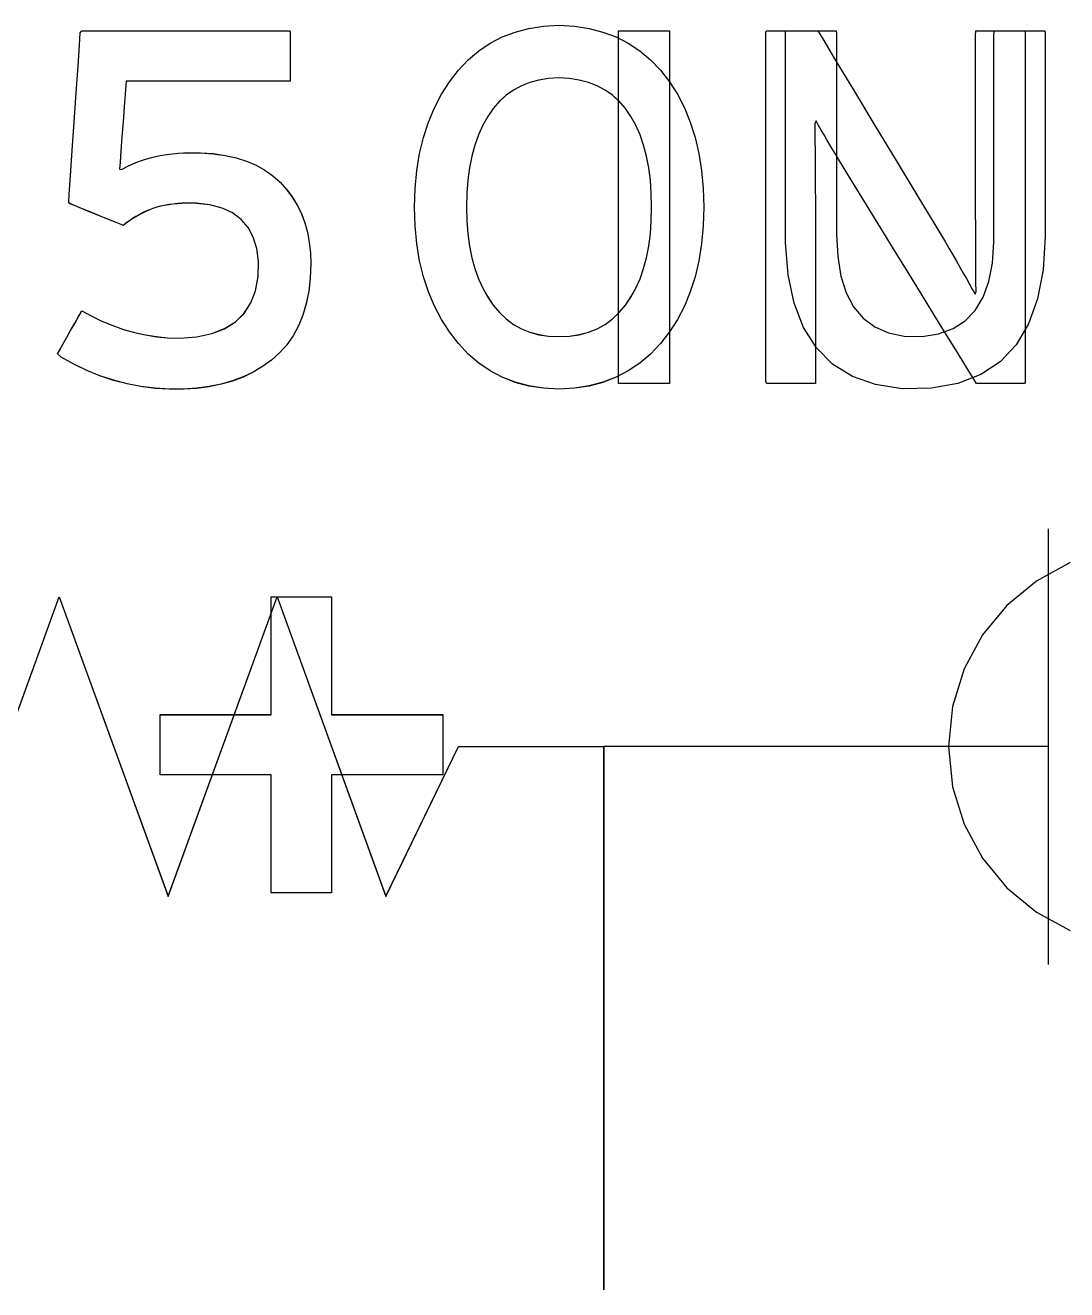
# Model space of a CAD drawing. Extents: x 1 to 47.7, y 0.2 to 35.
# Drawn here: x 32.8156 to 33.1026, y 10.189 to 10.5374 of the extents above; entities that cross this region are included whole.
import ezdxf

# ---------------------------------------------------------------- set-up
doc = ezdxf.new("R2010")
doc.units = 0
doc.header["$MEASUREMENT"] = 0
for name, color, linetype in [('7_2___8__INDEPENDENT_INPUT', 7, 'CONTINUOUS'), ('7_3___8__OPTOISO_INDEPENDE', 7, 'CONTINUOUS'), ('7_4___24__OPTOISO_INDEPEND', 7, 'CONTINUOUS'), ('7_5___8__INDEPENDENT_INPUT', 7, 'CONTINUOUS'), ('7_6____8__INDEPENDENT_INPU', 7, 'CONTINUOUS'), ('7_7____8__OPTOISO_INDEPEND', 7, 'CONTINUOUS'), ('7_8____8__OPTOISO_INDEPEND', 7, 'CONTINUOUS')]:
    doc.layers.add(name, color=color, linetype=linetype)

msp = doc.modelspace()

# ---------------------------------------------------------------- linework, layer by layer
at = {"layer": '7_2___8__INDEPENDENT_INPUT'}
for points in [[(33.00258, 10.48728), (33.0024, 10.48211), (33.00194, 10.47718), (33.00119, 10.47251), (33.00016, 10.46809), (32.99883, 10.46391), (32.99722, 10.45999), (32.99533, 10.45631), (32.99314, 10.45289), (32.99065, 10.44969), (32.98791, 10.4468), (32.98496, 10.4443), (32.98178, 10.44216), (32.97839, 10.4404), (32.97478, 10.43901), (32.97095, 10.438), (32.96691, 10.43736), (32.96265, 10.43709), (32.95841, 10.43736), (32.9544, 10.438), (32.95061, 10.43901), (32.94704, 10.4404), (32.9437, 10.44216), (32.94058, 10.4443), (32.93768, 10.4468), (32.935, 10.44969), (32.93251, 10.45289), (32.93027, 10.45631), (32.92832, 10.45999), (32.92667, 10.46391), (32.92531, 10.46809), (32.92425, 10.47251), (32.92349, 10.47718), (32.92301, 10.48211), (32.92284, 10.48728), (32.92301, 10.49245), (32.92349, 10.49738), (32.92425, 10.50207), (32.92531, 10.50651), (32.92667, 10.51071), (32.92832, 10.51467), (32.93027, 10.51838), (32.93251, 10.52185), (32.935, 10.52505), (32.93768, 10.52789), (32.94058, 10.53035), (32.9437, 10.53245), (32.94704, 10.53418), (32.95061, 10.53554), (32.9544, 10.53653), (32.95841, 10.53714), (32.96265, 10.53739), (32.96691, 10.53714), (32.97095, 10.53653), (32.97478, 10.53554), (32.97839, 10.53418), (32.98178, 10.53245), (32.98496, 10.53035), (32.98791, 10.52789), (32.99065, 10.52505), (32.99314, 10.52185), (32.99533, 10.51838), (32.99722, 10.51467), (32.99883, 10.51071), (33.00016, 10.50651), (33.00119, 10.50207), (33.00194, 10.49738), (33.0024, 10.49245)], [(33.09664, 10.47916), (33.09608, 10.47004), (33.09457, 10.46204), (33.09209, 10.45515), (33.08865, 10.44936), (33.08426, 10.4447), (33.0789, 10.44114), (33.07258, 10.43869), (33.06531, 10.43736), (33.05728, 10.43724), (33.04994, 10.43838), (33.04354, 10.44064), (33.0381, 10.44401), (33.03361, 10.44849), (33.03006, 10.45409), (33.02747, 10.4608), (33.02582, 10.46862), (33.02513, 10.47756), (33.02511, 10.48085), (33.02511, 10.48585), (33.02511, 10.49351), (33.02511, 10.50276), (33.02511, 10.51255), (33.02511, 10.5218), (33.02511, 10.52946), (33.02511, 10.53446), (33.02513, 10.53583), (33.02585, 10.53583), (33.0274, 10.53583), (33.02951, 10.53583), (33.03191, 10.53583), (33.03433, 10.53583), (33.03652, 10.53583), (33.0382, 10.53583), (33.03911, 10.53583), (33.0392, 10.53505), (33.0392, 10.53074), (33.0392, 10.52357), (33.0392, 10.51461), (33.0392, 10.50491), (33.0392, 10.49553), (33.0392, 10.48751), (33.0392, 10.48193), (33.0392, 10.47984), (33.03949, 10.47369), (33.04036, 10.4683), (33.04182, 10.46367), (33.04386, 10.45978), (33.04648, 10.45665), (33.04968, 10.45427), (33.05347, 10.45264), (33.05784, 10.45176), (33.06273, 10.45168), (33.0673, 10.45238), (33.07127, 10.45381), (33.07464, 10.45596), (33.07742, 10.45884), (33.07959, 10.46245), (33.08117, 10.46679), (33.08216, 10.47185), (33.08254, 10.47764), (33.08255, 10.48028), (33.08255, 10.48533), (33.08255, 10.49307), (33.08255, 10.50242), (33.08255, 10.51231), (33.08255, 10.52166), (33.08255, 10.52939), (33.08255, 10.53445), (33.08257, 10.53583), (33.08329, 10.53583), (33.08484, 10.53583), (33.08695, 10.53583), (33.08935, 10.53583), (33.09177, 10.53583), (33.09396, 10.53583), (33.09564, 10.53583), (33.09655, 10.53583), (33.09664, 10.53505), (33.09664, 10.53068), (33.09664, 10.52343), (33.09664, 10.51436), (33.09664, 10.50454), (33.09664, 10.49504), (33.09664, 10.48693), (33.09664, 10.48128)], [(32.98821, 10.48728), (32.98812, 10.4911), (32.98786, 10.49472), (32.98741, 10.49814), (32.98679, 10.50137), (32.98599, 10.5044), (32.98501, 10.50723), (32.98385, 10.50986), (32.98251, 10.5123), (32.98098, 10.5145), (32.97928, 10.51644), (32.97741, 10.51812), (32.97537, 10.51955), (32.97317, 10.52073), (32.97079, 10.52165), (32.96824, 10.52232), (32.96553, 10.52273), (32.96265, 10.52289), (32.95982, 10.52273), (32.95715, 10.52232), (32.95465, 10.52165), (32.95231, 10.52073), (32.95013, 10.51955), (32.94811, 10.51812), (32.94626, 10.51644), (32.94457, 10.5145), (32.94303, 10.5123), (32.94166, 10.50986), (32.94048, 10.50723), (32.93948, 10.5044), (32.93866, 10.50137), (32.93802, 10.49814), (32.93757, 10.49472), (32.93729, 10.4911), (32.9372, 10.48728), (32.93729, 10.4835), (32.93757, 10.47993), (32.93802, 10.47654), (32.93866, 10.47335), (32.93948, 10.47035), (32.94048, 10.46755), (32.94166, 10.46494), (32.94303, 10.46252), (32.94457, 10.46027), (32.94626, 10.45824), (32.94811, 10.45648), (32.95013, 10.45499), (32.95231, 10.45377), (32.95465, 10.45282), (32.95715, 10.45214), (32.95982, 10.45173), (32.96265, 10.4516), (32.96553, 10.45173), (32.96824, 10.45214), (32.97079, 10.45282), (32.97317, 10.45377), (32.97537, 10.45499), (32.97741, 10.45648), (32.97928, 10.45824), (32.98098, 10.46027), (32.98251, 10.46252), (32.98385, 10.46494), (32.98501, 10.46755), (32.98599, 10.47035), (32.98679, 10.47335), (32.98741, 10.47654), (32.98786, 10.47993), (32.98812, 10.4835)]]:
    msp.add_lwpolyline(points, close=True, dxfattribs=at)
for points in [[(33.09751, 10.39861), (33.09751, 10.27862)], [(33.09751, 10.33862), (32.97502, 10.33862), (32.97502, 10.18898)]]:
    msp.add_lwpolyline(points, dxfattribs=at)
at = {"layer": '7_3___8__OPTOISO_INDEPENDE'}
for points in [[(33.00258, 10.48728), (33.0024, 10.48211), (33.00194, 10.47718), (33.00119, 10.47251), (33.00016, 10.46809), (32.99883, 10.46391), (32.99722, 10.45999), (32.99533, 10.45631), (32.99314, 10.45289), (32.99065, 10.44969), (32.98791, 10.4468), (32.98496, 10.4443), (32.98178, 10.44216), (32.97839, 10.4404), (32.97478, 10.43901), (32.97095, 10.438), (32.96691, 10.43736), (32.96265, 10.43709), (32.95841, 10.43736), (32.9544, 10.438), (32.95061, 10.43901), (32.94704, 10.4404), (32.9437, 10.44216), (32.94058, 10.4443), (32.93768, 10.4468), (32.935, 10.44969), (32.93251, 10.45289), (32.93027, 10.45631), (32.92832, 10.45999), (32.92667, 10.46391), (32.92531, 10.46809), (32.92425, 10.47251), (32.92349, 10.47718), (32.92301, 10.48211), (32.92284, 10.48728), (32.92301, 10.49245), (32.92349, 10.49738), (32.92425, 10.50207), (32.92531, 10.50651), (32.92667, 10.51071), (32.92832, 10.51467), (32.93027, 10.51838), (32.93251, 10.52185), (32.935, 10.52505), (32.93768, 10.52789), (32.94058, 10.53035), (32.9437, 10.53245), (32.94704, 10.53418), (32.95061, 10.53554), (32.9544, 10.53653), (32.95841, 10.53714), (32.96265, 10.53739), (32.96691, 10.53714), (32.97095, 10.53653), (32.97478, 10.53554), (32.97839, 10.53418), (32.98178, 10.53245), (32.98496, 10.53035), (32.98791, 10.52789), (32.99065, 10.52505), (32.99314, 10.52185), (32.99533, 10.51838), (32.99722, 10.51467), (32.99883, 10.51071), (33.00016, 10.50651), (33.00119, 10.50207), (33.00194, 10.49738), (33.0024, 10.49245)], [(33.09664, 10.47916), (33.09608, 10.47004), (33.09457, 10.46204), (33.09209, 10.45515), (33.08865, 10.44936), (33.08426, 10.4447), (33.0789, 10.44114), (33.07258, 10.43869), (33.06531, 10.43736), (33.05728, 10.43724), (33.04994, 10.43838), (33.04354, 10.44064), (33.0381, 10.44401), (33.03361, 10.44849), (33.03006, 10.45409), (33.02747, 10.4608), (33.02582, 10.46862), (33.02513, 10.47756), (33.02511, 10.48085), (33.02511, 10.48585), (33.02511, 10.49351), (33.02511, 10.50276), (33.02511, 10.51255), (33.02511, 10.5218), (33.02511, 10.52946), (33.02511, 10.53446), (33.02513, 10.53583), (33.02585, 10.53583), (33.0274, 10.53583), (33.02951, 10.53583), (33.03191, 10.53583), (33.03433, 10.53583), (33.03652, 10.53583), (33.0382, 10.53583), (33.03911, 10.53583), (33.0392, 10.53505), (33.0392, 10.53074), (33.0392, 10.52357), (33.0392, 10.51461), (33.0392, 10.50491), (33.0392, 10.49553), (33.0392, 10.48751), (33.0392, 10.48193), (33.0392, 10.47984), (33.03949, 10.47369), (33.04036, 10.4683), (33.04182, 10.46367), (33.04386, 10.45978), (33.04648, 10.45665), (33.04968, 10.45427), (33.05347, 10.45264), (33.05784, 10.45176), (33.06273, 10.45168), (33.0673, 10.45238), (33.07127, 10.45381), (33.07464, 10.45596), (33.07742, 10.45884), (33.07959, 10.46245), (33.08117, 10.46679), (33.08216, 10.47185), (33.08254, 10.47764), (33.08255, 10.48028), (33.08255, 10.48533), (33.08255, 10.49307), (33.08255, 10.50242), (33.08255, 10.51231), (33.08255, 10.52166), (33.08255, 10.52939), (33.08255, 10.53445), (33.08257, 10.53583), (33.08329, 10.53583), (33.08484, 10.53583), (33.08695, 10.53583), (33.08935, 10.53583), (33.09177, 10.53583), (33.09396, 10.53583), (33.09564, 10.53583), (33.09655, 10.53583), (33.09664, 10.53505), (33.09664, 10.53068), (33.09664, 10.52343), (33.09664, 10.51436), (33.09664, 10.50454), (33.09664, 10.49504), (33.09664, 10.48693), (33.09664, 10.48128)], [(32.98821, 10.48728), (32.98812, 10.4911), (32.98786, 10.49472), (32.98741, 10.49814), (32.98679, 10.50137), (32.98599, 10.5044), (32.98501, 10.50723), (32.98385, 10.50986), (32.98251, 10.5123), (32.98098, 10.5145), (32.97928, 10.51644), (32.97741, 10.51812), (32.97537, 10.51955), (32.97317, 10.52073), (32.97079, 10.52165), (32.96824, 10.52232), (32.96553, 10.52273), (32.96265, 10.52289), (32.95982, 10.52273), (32.95715, 10.52232), (32.95465, 10.52165), (32.95231, 10.52073), (32.95013, 10.51955), (32.94811, 10.51812), (32.94626, 10.51644), (32.94457, 10.5145), (32.94303, 10.5123), (32.94166, 10.50986), (32.94048, 10.50723), (32.93948, 10.5044), (32.93866, 10.50137), (32.93802, 10.49814), (32.93757, 10.49472), (32.93729, 10.4911), (32.9372, 10.48728), (32.93729, 10.4835), (32.93757, 10.47993), (32.93802, 10.47654), (32.93866, 10.47335), (32.93948, 10.47035), (32.94048, 10.46755), (32.94166, 10.46494), (32.94303, 10.46252), (32.94457, 10.46027), (32.94626, 10.45824), (32.94811, 10.45648), (32.95013, 10.45499), (32.95231, 10.45377), (32.95465, 10.45282), (32.95715, 10.45214), (32.95982, 10.45173), (32.96265, 10.4516), (32.96553, 10.45173), (32.96824, 10.45214), (32.97079, 10.45282), (32.97317, 10.45377), (32.97537, 10.45499), (32.97741, 10.45648), (32.97928, 10.45824), (32.98098, 10.46027), (32.98251, 10.46252), (32.98385, 10.46494), (32.98501, 10.46755), (32.98599, 10.47035), (32.98679, 10.47335), (32.98741, 10.47654), (32.98786, 10.47993), (32.98812, 10.4835)]]:
    msp.add_lwpolyline(points, close=True, dxfattribs=at)
for points in [[(33.09752, 10.39861), (33.09752, 10.27862)], [(33.09752, 10.33862), (32.97504, 10.33862), (32.97504, 10.18898)]]:
    msp.add_lwpolyline(points, dxfattribs=at)
at = {"layer": '7_4___24__OPTOISO_INDEPEND'}
for points in [[(32.97904, 10.43865), (32.97904, 10.53583), (32.99314, 10.53583), (32.99314, 10.43865), (32.97904, 10.43865)], [(33.10359, 10.38932), (33.09425, 10.38425), (33.08611, 10.37753), (33.07939, 10.36939), (33.07432, 10.36005), (33.07112, 10.34972), (33.07, 10.33863), (33.07112, 10.32754), (33.07432, 10.31722), (33.07939, 10.30788), (33.08611, 10.29974), (33.09425, 10.29303), (33.10359, 10.28796)], [(33.07, 10.33863), (32.975, 10.33863), (32.975, 10.18898)]]:
    msp.add_lwpolyline(points, dxfattribs=at)
msp.add_lwpolyline([(33.07777, 10.43865), (33.0764, 10.44087), (33.07275, 10.4468), (33.06749, 10.45534), (33.06132, 10.46538), (33.05489, 10.47582), (33.04891, 10.48554), (33.04404, 10.49345), (33.04097, 10.49844), (33.03999, 10.50004), (33.03907, 10.50157), (33.03819, 10.50305), (33.03734, 10.50448), (33.03651, 10.50588), (33.03572, 10.50723), (33.03496, 10.50854), (33.03422, 10.5098), (33.03351, 10.51103), (33.03322, 10.51023), (33.03322, 10.5079), (33.03323, 10.50549), (33.03324, 10.503), (33.03325, 10.50044), (33.03327, 10.4978), (33.03329, 10.49509), (33.03332, 10.4923), (33.03335, 10.48944), (33.03335, 10.48766), (33.03335, 10.48314), (33.03335, 10.47633), (33.03335, 10.46815), (33.03335, 10.45952), (33.03335, 10.45134), (33.03335, 10.44454), (33.03335, 10.44001), (33.03334, 10.43865), (33.03271, 10.43865), (33.03128, 10.43865), (33.0293, 10.43865), (33.02701, 10.43865), (33.02468, 10.43865), (33.02254, 10.43865), (33.02084, 10.43865), (33.01984, 10.43865), (33.01967, 10.43933), (33.01967, 10.44562), (33.01967, 10.45708), (33.01967, 10.47194), (33.01967, 10.48843), (33.01967, 10.5048), (33.01967, 10.51928), (33.01967, 10.53011), (33.01967, 10.53552), (33.01994, 10.53583), (33.02112, 10.53583), (33.02298, 10.53583), (33.02528, 10.53583), (33.02774, 10.53583), (33.03011, 10.53583), (33.03212, 10.53583), (33.03352, 10.53583), (33.03404, 10.53583), (33.03535, 10.53366), (33.03883, 10.52789), (33.04385, 10.51958), (33.04975, 10.50981), (33.05587, 10.49965), (33.06158, 10.49019), (33.06623, 10.48249), (33.06916, 10.47764), (33.07015, 10.47598), (33.0712, 10.47418), (33.0722, 10.47243), (33.07317, 10.47076), (33.07409, 10.46914), (33.07496, 10.46759), (33.0758, 10.46609), (33.07659, 10.46467), (33.07734, 10.4633), (33.07763, 10.46408), (33.0776, 10.46649), (33.07758, 10.46897), (33.07756, 10.47151), (33.07754, 10.47412), (33.07753, 10.4768), (33.07752, 10.47955), (33.07752, 10.48237), (33.07751, 10.48525), (33.07751, 10.48703), (33.07751, 10.49153), (33.07751, 10.49831), (33.07751, 10.50645), (33.07751, 10.51505), (33.07751, 10.52319), (33.07751, 10.52996), (33.07751, 10.53447), (33.07753, 10.53583), (33.07816, 10.53583), (33.07959, 10.53583), (33.08157, 10.53583), (33.08385, 10.53583), (33.08619, 10.53583), (33.08833, 10.53583), (33.09003, 10.53583), (33.09103, 10.53583), (33.0912, 10.53515), (33.0912, 10.52885), (33.0912, 10.51739), (33.0912, 10.50253), (33.0912, 10.48604), (33.0912, 10.46968), (33.0912, 10.4552), (33.0912, 10.44437), (33.0912, 10.43895), (33.09094, 10.43865), (33.08985, 10.43865), (33.0881, 10.43865), (33.08596, 10.43865), (33.08366, 10.43865), (33.08145, 10.43865), (33.07957, 10.43865), (33.07826, 10.43865)], close=True, dxfattribs=at)
at = {"layer": '7_5___8__INDEPENDENT_INPUT'}
msp.add_lwpolyline([(32.89426, 10.47167), (32.8941, 10.46777), (32.89368, 10.46411), (32.893, 10.46069), (32.89205, 10.45751), (32.89085, 10.45456), (32.88938, 10.45185), (32.88765, 10.44938), (32.88567, 10.44715), (32.88342, 10.44515), (32.88099, 10.44338), (32.8784, 10.44183), (32.87563, 10.4405), (32.87269, 10.43939), (32.86957, 10.4385), (32.86629, 10.43782), (32.86284, 10.43737), (32.85921, 10.43714), (32.85533, 10.43713), (32.85136, 10.43737), (32.84745, 10.43785), (32.84361, 10.43859), (32.83985, 10.43957), (32.83615, 10.4408), (32.83252, 10.44228), (32.82896, 10.44401), (32.82547, 10.44599), (32.82444, 10.44691), (32.82497, 10.44785), (32.82584, 10.44937), (32.82691, 10.45126), (32.82807, 10.4533), (32.8292, 10.45528), (32.83017, 10.45699), (32.83086, 10.45822), (32.83116, 10.45874), (32.83377, 10.45732), (32.83671, 10.4559), (32.83968, 10.45466), (32.84266, 10.45361), (32.84567, 10.45275), (32.84869, 10.45208), (32.85173, 10.4516), (32.85479, 10.45131), (32.85809, 10.45122), (32.86281, 10.45158), (32.86695, 10.45245), (32.87051, 10.45382), (32.87351, 10.45568), (32.87593, 10.45804), (32.87777, 10.46091), (32.87905, 10.46427), (32.87975, 10.46813), (32.87984, 10.47228), (32.87936, 10.47587), (32.87839, 10.479), (32.87696, 10.48169), (32.87505, 10.48392), (32.87266, 10.4857), (32.8698, 10.48703), (32.86647, 10.48791), (32.86266, 10.48834), (32.86008, 10.48838), (32.85878, 10.48834), (32.85752, 10.48826), (32.85631, 10.48814), (32.85512, 10.48798), (32.85398, 10.48778), (32.85287, 10.48755), (32.8518, 10.48727), (32.85077, 10.48696), (32.84978, 10.48657), (32.84881, 10.48615), (32.84787, 10.48569), (32.84694, 10.4852), (32.84603, 10.48467), (32.84514, 10.48412), (32.84427, 10.48353), (32.84342, 10.48292), (32.84258, 10.48227), (32.84204, 10.48249), (32.8406, 10.48307), (32.83851, 10.48392), (32.83606, 10.48492), (32.8335, 10.48596), (32.83111, 10.48693), (32.82914, 10.48773), (32.82788, 10.48825), (32.82755, 10.48847), (32.82771, 10.49089), (32.82806, 10.49597), (32.82853, 10.50288), (32.82906, 10.51076), (32.82961, 10.51879), (32.83011, 10.52612), (32.8305, 10.5319), (32.83073, 10.5353), (32.8312, 10.53585), (32.83495, 10.53585), (32.84173, 10.53585), (32.8505, 10.53585), (32.86024, 10.53585), (32.86993, 10.53585), (32.87853, 10.53585), (32.88502, 10.53585), (32.88837, 10.53585), (32.88862, 10.53562), (32.88862, 10.53454), (32.88862, 10.53279), (32.88862, 10.53063), (32.88862, 10.52828), (32.88862, 10.526), (32.88862, 10.52403), (32.88862, 10.52263), (32.88862, 10.52203), (32.88732, 10.52202), (32.88323, 10.52202), (32.87714, 10.52202), (32.86984, 10.52202), (32.86214, 10.52202), (32.85485, 10.52202), (32.84875, 10.52202), (32.84467, 10.52202), (32.84337, 10.52201), (32.84329, 10.52093), (32.8431, 10.51842), (32.84284, 10.51491), (32.84254, 10.51084), (32.84223, 10.50665), (32.84194, 10.50277), (32.84171, 10.49965), (32.84157, 10.49773), (32.84213, 10.49769), (32.844, 10.4987), (32.846, 10.49958), (32.84812, 10.50035), (32.85036, 10.50099), (32.85273, 10.5015), (32.85522, 10.5019), (32.85784, 10.50217), (32.86058, 10.50231), (32.86388, 10.50229), (32.86737, 10.50203), (32.87064, 10.50156), (32.87371, 10.50086), (32.87656, 10.49996), (32.8792, 10.49883), (32.88162, 10.49749), (32.88383, 10.49594), (32.88583, 10.49416), (32.8876, 10.4922), (32.88916, 10.4901), (32.89051, 10.48787), (32.89166, 10.4855), (32.8926, 10.483), (32.89332, 10.48037), (32.89384, 10.4776), (32.89416, 10.4747)], close=True, dxfattribs=at)
msp.add_lwpolyline([(32.67493, 10.18897), (32.67493, 10.33864), (32.74491, 10.33864), (32.76491, 10.37988), (32.79493, 10.29738), (32.82494, 10.37988), (32.85496, 10.29738), (32.88497, 10.37988), (32.91499, 10.29738), (32.935, 10.33864), (32.97493, 10.33864), (32.97493, 10.18897)], dxfattribs=at)
at = {"layer": '7_6____8__INDEPENDENT_INPU'}
for points in [[(33.00258, 10.48728), (33.0024, 10.48211), (33.00194, 10.47719), (33.00119, 10.47252), (33.00016, 10.46809), (32.99883, 10.46392), (32.99722, 10.45999), (32.99533, 10.45632), (32.99314, 10.45289), (32.99065, 10.44969), (32.98791, 10.44681), (32.98496, 10.4443), (32.98178, 10.44217), (32.97839, 10.44041), (32.97478, 10.43902), (32.97095, 10.43801), (32.96691, 10.43737), (32.96265, 10.4371), (32.95841, 10.43737), (32.9544, 10.43801), (32.95061, 10.43902), (32.94704, 10.44041), (32.9437, 10.44217), (32.94058, 10.4443), (32.93768, 10.44681), (32.935, 10.44969), (32.93251, 10.45289), (32.93027, 10.45632), (32.92832, 10.45999), (32.92667, 10.46392), (32.92531, 10.46809), (32.92425, 10.47252), (32.92349, 10.47719), (32.92301, 10.48211), (32.92284, 10.48728), (32.92301, 10.49246), (32.92349, 10.49739), (32.92425, 10.50208), (32.92531, 10.50652), (32.92667, 10.51072), (32.92832, 10.51468), (32.93027, 10.51839), (32.93251, 10.52186), (32.935, 10.52506), (32.93768, 10.52789), (32.94058, 10.53036), (32.9437, 10.53246), (32.94704, 10.53419), (32.95061, 10.53554), (32.9544, 10.53653), (32.95841, 10.53715), (32.96265, 10.5374), (32.96691, 10.53715), (32.97095, 10.53653), (32.97478, 10.53554), (32.97839, 10.53419), (32.98178, 10.53246), (32.98496, 10.53036), (32.98791, 10.52789), (32.99065, 10.52506), (32.99314, 10.52186), (32.99533, 10.51839), (32.99722, 10.51468), (32.99883, 10.51072), (33.00016, 10.50652), (33.00119, 10.50208), (33.00194, 10.49739), (33.0024, 10.49246)], [(33.09664, 10.47917), (33.09608, 10.47005), (33.09457, 10.46204), (33.09209, 10.45515), (33.08865, 10.44937), (33.08426, 10.4447), (33.0789, 10.44115), (33.07258, 10.4387), (33.06531, 10.43737), (33.05728, 10.43725), (33.04994, 10.43839), (33.04354, 10.44065), (33.0381, 10.44402), (33.03361, 10.4485), (33.03006, 10.4541), (33.02747, 10.4608), (33.02582, 10.46863), (33.02513, 10.47756), (33.02511, 10.48086), (33.02511, 10.48586), (33.02511, 10.49352), (33.02511, 10.50277), (33.02511, 10.51256), (33.02511, 10.52181), (33.02511, 10.52947), (33.02511, 10.53447), (33.02513, 10.53584), (33.02585, 10.53584), (33.0274, 10.53584), (33.02951, 10.53584), (33.03191, 10.53584), (33.03433, 10.53584), (33.03652, 10.53584), (33.0382, 10.53584), (33.03911, 10.53584), (33.0392, 10.53506), (33.0392, 10.53075), (33.0392, 10.52358), (33.0392, 10.51462), (33.0392, 10.50492), (33.0392, 10.49553), (33.0392, 10.48752), (33.0392, 10.48194), (33.0392, 10.47984), (33.03949, 10.4737), (33.04036, 10.46831), (33.04182, 10.46367), (33.04386, 10.45979), (33.04648, 10.45665), (33.04968, 10.45427), (33.05347, 10.45264), (33.05784, 10.45177), (33.06273, 10.45168), (33.0673, 10.45238), (33.07127, 10.45381), (33.07464, 10.45597), (33.07742, 10.45885), (33.07959, 10.46246), (33.08117, 10.4668), (33.08216, 10.47186), (33.08254, 10.47765), (33.08255, 10.48028), (33.08255, 10.48534), (33.08255, 10.49307), (33.08255, 10.50242), (33.08255, 10.51231), (33.08255, 10.52166), (33.08255, 10.5294), (33.08255, 10.53445), (33.08257, 10.53584), (33.08329, 10.53584), (33.08484, 10.53584), (33.08695, 10.53584), (33.08935, 10.53584), (33.09177, 10.53584), (33.09396, 10.53584), (33.09564, 10.53584), (33.09655, 10.53584), (33.09664, 10.53505), (33.09664, 10.53069), (33.09664, 10.52343), (33.09664, 10.51436), (33.09664, 10.50454), (33.09664, 10.49504), (33.09664, 10.48694), (33.09664, 10.48129)], [(32.98821, 10.48728), (32.98812, 10.4911), (32.98786, 10.49473), (32.98741, 10.49815), (32.98679, 10.50138), (32.98599, 10.5044), (32.98501, 10.50724), (32.98385, 10.50987), (32.98251, 10.5123), (32.98098, 10.51451), (32.97928, 10.51645), (32.97741, 10.51813), (32.97537, 10.51956), (32.97317, 10.52073), (32.97079, 10.52165), (32.96824, 10.52232), (32.96553, 10.52273), (32.96265, 10.52289), (32.95982, 10.52273), (32.95715, 10.52232), (32.95465, 10.52165), (32.95231, 10.52073), (32.95013, 10.51956), (32.94811, 10.51813), (32.94626, 10.51645), (32.94457, 10.51451), (32.94303, 10.5123), (32.94166, 10.50987), (32.94048, 10.50724), (32.93948, 10.5044), (32.93866, 10.50138), (32.93802, 10.49815), (32.93757, 10.49473), (32.93729, 10.4911), (32.9372, 10.48728), (32.93729, 10.48351), (32.93757, 10.47993), (32.93802, 10.47655), (32.93866, 10.47336), (32.93948, 10.47036), (32.94048, 10.46755), (32.94166, 10.46494), (32.94303, 10.46253), (32.94457, 10.46027), (32.94626, 10.45824), (32.94811, 10.45648), (32.95013, 10.45499), (32.95231, 10.45377), (32.95465, 10.45282), (32.95715, 10.45215), (32.95982, 10.45174), (32.96265, 10.45161), (32.96553, 10.45174), (32.96824, 10.45215), (32.97079, 10.45282), (32.97317, 10.45377), (32.97537, 10.45499), (32.97741, 10.45648), (32.97928, 10.45824), (32.98098, 10.46027), (32.98251, 10.46253), (32.98385, 10.46494), (32.98501, 10.46755), (32.98599, 10.47036), (32.98679, 10.47336), (32.98741, 10.47655), (32.98786, 10.47993), (32.98812, 10.48351)]]:
    msp.add_lwpolyline(points, close=True, dxfattribs=at)
for points in [[(33.09751, 10.39861), (33.09751, 10.27862)], [(32.89994, 10.33085), (32.89994, 10.29838), (32.88337, 10.29838), (32.88337, 10.33085), (32.85273, 10.33085), (32.85273, 10.34744), (32.88337, 10.34744), (32.88337, 10.37991), (32.89994, 10.37991), (32.89994, 10.34744), (32.93069, 10.34744), (32.93069, 10.33085), (32.89994, 10.33085)], [(33.09751, 10.33862), (32.97502, 10.33862), (32.97502, 10.18898)]]:
    msp.add_lwpolyline(points, dxfattribs=at)
at = {"layer": '7_7____8__OPTOISO_INDEPEND'}
for points in [[(33.00258, 10.48728), (33.0024, 10.48211), (33.00194, 10.47718), (33.00119, 10.47251), (33.00016, 10.46809), (32.99883, 10.46391), (32.99722, 10.45999), (32.99533, 10.45631), (32.99314, 10.45289), (32.99065, 10.44969), (32.98791, 10.4468), (32.98496, 10.4443), (32.98178, 10.44216), (32.97839, 10.4404), (32.97478, 10.43901), (32.97095, 10.438), (32.96691, 10.43736), (32.96265, 10.43709), (32.95841, 10.43736), (32.9544, 10.438), (32.95061, 10.43901), (32.94704, 10.4404), (32.9437, 10.44216), (32.94058, 10.4443), (32.93768, 10.4468), (32.935, 10.44969), (32.93251, 10.45289), (32.93027, 10.45631), (32.92832, 10.45999), (32.92667, 10.46391), (32.92531, 10.46809), (32.92425, 10.47251), (32.92349, 10.47718), (32.92301, 10.48211), (32.92284, 10.48728), (32.92301, 10.49245), (32.92349, 10.49738), (32.92425, 10.50207), (32.92531, 10.50651), (32.92667, 10.51071), (32.92832, 10.51467), (32.93027, 10.51838), (32.93251, 10.52185), (32.935, 10.52505), (32.93768, 10.52789), (32.94058, 10.53035), (32.9437, 10.53245), (32.94704, 10.53418), (32.95061, 10.53554), (32.9544, 10.53653), (32.95841, 10.53714), (32.96265, 10.53739), (32.96691, 10.53714), (32.97095, 10.53653), (32.97478, 10.53554), (32.97839, 10.53418), (32.98178, 10.53245), (32.98496, 10.53035), (32.98791, 10.52789), (32.99065, 10.52505), (32.99314, 10.52185), (32.99533, 10.51838), (32.99722, 10.51467), (32.99883, 10.51071), (33.00016, 10.50651), (33.00119, 10.50207), (33.00194, 10.49738), (33.0024, 10.49245)], [(33.09664, 10.47916), (33.09608, 10.47004), (33.09457, 10.46204), (33.09209, 10.45515), (33.08865, 10.44936), (33.08426, 10.4447), (33.0789, 10.44114), (33.07258, 10.43869), (33.06531, 10.43736), (33.05728, 10.43724), (33.04994, 10.43838), (33.04354, 10.44064), (33.0381, 10.44401), (33.03361, 10.44849), (33.03006, 10.45409), (33.02747, 10.4608), (33.02582, 10.46862), (33.02513, 10.47756), (33.02511, 10.48085), (33.02511, 10.48585), (33.02511, 10.49351), (33.02511, 10.50276), (33.02511, 10.51255), (33.02511, 10.5218), (33.02511, 10.52946), (33.02511, 10.53446), (33.02513, 10.53583), (33.02585, 10.53583), (33.0274, 10.53583), (33.02951, 10.53583), (33.03191, 10.53583), (33.03433, 10.53583), (33.03652, 10.53583), (33.0382, 10.53583), (33.03911, 10.53583), (33.0392, 10.53505), (33.0392, 10.53074), (33.0392, 10.52357), (33.0392, 10.51461), (33.0392, 10.50491), (33.0392, 10.49553), (33.0392, 10.48751), (33.0392, 10.48193), (33.0392, 10.47984), (33.03949, 10.47369), (33.04036, 10.4683), (33.04182, 10.46367), (33.04386, 10.45978), (33.04648, 10.45665), (33.04968, 10.45427), (33.05347, 10.45264), (33.05784, 10.45176), (33.06273, 10.45168), (33.0673, 10.45238), (33.07127, 10.45381), (33.07464, 10.45596), (33.07742, 10.45884), (33.07959, 10.46245), (33.08117, 10.46679), (33.08216, 10.47185), (33.08254, 10.47764), (33.08255, 10.48028), (33.08255, 10.48533), (33.08255, 10.49307), (33.08255, 10.50242), (33.08255, 10.51231), (33.08255, 10.52166), (33.08255, 10.52939), (33.08255, 10.53445), (33.08257, 10.53583), (33.08329, 10.53583), (33.08484, 10.53583), (33.08695, 10.53583), (33.08935, 10.53583), (33.09177, 10.53583), (33.09396, 10.53583), (33.09564, 10.53583), (33.09655, 10.53583), (33.09664, 10.53505), (33.09664, 10.53068), (33.09664, 10.52343), (33.09664, 10.51436), (33.09664, 10.50454), (33.09664, 10.49504), (33.09664, 10.48693), (33.09664, 10.48128)], [(32.98821, 10.48728), (32.98812, 10.4911), (32.98786, 10.49472), (32.98741, 10.49814), (32.98679, 10.50137), (32.98599, 10.5044), (32.98501, 10.50723), (32.98385, 10.50986), (32.98251, 10.5123), (32.98098, 10.5145), (32.97928, 10.51644), (32.97741, 10.51812), (32.97537, 10.51955), (32.97317, 10.52073), (32.97079, 10.52165), (32.96824, 10.52232), (32.96553, 10.52273), (32.96265, 10.52289), (32.95982, 10.52273), (32.95715, 10.52232), (32.95465, 10.52165), (32.95231, 10.52073), (32.95013, 10.51955), (32.94811, 10.51812), (32.94626, 10.51644), (32.94457, 10.5145), (32.94303, 10.5123), (32.94166, 10.50986), (32.94048, 10.50723), (32.93948, 10.5044), (32.93866, 10.50137), (32.93802, 10.49814), (32.93757, 10.49472), (32.93729, 10.4911), (32.9372, 10.48728), (32.93729, 10.4835), (32.93757, 10.47993), (32.93802, 10.47654), (32.93866, 10.47335), (32.93948, 10.47035), (32.94048, 10.46755), (32.94166, 10.46494), (32.94303, 10.46252), (32.94457, 10.46027), (32.94626, 10.45824), (32.94811, 10.45648), (32.95013, 10.45499), (32.95231, 10.45377), (32.95465, 10.45282), (32.95715, 10.45214), (32.95982, 10.45173), (32.96265, 10.4516), (32.96553, 10.45173), (32.96824, 10.45214), (32.97079, 10.45282), (32.97317, 10.45377), (32.97537, 10.45499), (32.97741, 10.45648), (32.97928, 10.45824), (32.98098, 10.46027), (32.98251, 10.46252), (32.98385, 10.46494), (32.98501, 10.46755), (32.98599, 10.47035), (32.98679, 10.47335), (32.98741, 10.47654), (32.98786, 10.47993), (32.98812, 10.4835)]]:
    msp.add_lwpolyline(points, close=True, dxfattribs=at)
for points in [[(33.09752, 10.39861), (33.09752, 10.27862)], [(32.89994, 10.33084), (32.89994, 10.29837), (32.88337, 10.29837), (32.88337, 10.33084), (32.85273, 10.33084), (32.85273, 10.34743), (32.88337, 10.34743), (32.88337, 10.3799), (32.89994, 10.3799), (32.89994, 10.34743), (32.93069, 10.34743), (32.93069, 10.33084), (32.89994, 10.33084)], [(33.09752, 10.33862), (32.97501, 10.33862), (32.97501, 10.18898)]]:
    msp.add_lwpolyline(points, dxfattribs=at)
at = {"layer": '7_8____8__OPTOISO_INDEPEND'}
msp.add_lwpolyline([(32.89426, 10.47165), (32.8941, 10.46775), (32.89368, 10.46409), (32.893, 10.46067), (32.89205, 10.45749), (32.89085, 10.45454), (32.88938, 10.45183), (32.88765, 10.44936), (32.88567, 10.44713), (32.88342, 10.44513), (32.88099, 10.44336), (32.8784, 10.44181), (32.87563, 10.44048), (32.87269, 10.43937), (32.86957, 10.43848), (32.86629, 10.4378), (32.86284, 10.43735), (32.85921, 10.43712), (32.85533, 10.43711), (32.85136, 10.43735), (32.84745, 10.43783), (32.84361, 10.43856), (32.83985, 10.43955), (32.83615, 10.44078), (32.83252, 10.44226), (32.82896, 10.44399), (32.82547, 10.44597), (32.82444, 10.44689), (32.82497, 10.44783), (32.82584, 10.44935), (32.82691, 10.45124), (32.82807, 10.45328), (32.8292, 10.45526), (32.83017, 10.45697), (32.83086, 10.4582), (32.83116, 10.45872), (32.83377, 10.4573), (32.83671, 10.45588), (32.83968, 10.45464), (32.84266, 10.45359), (32.84567, 10.45273), (32.84869, 10.45206), (32.85173, 10.45158), (32.85479, 10.45129), (32.85809, 10.4512), (32.86281, 10.45156), (32.86695, 10.45243), (32.87051, 10.4538), (32.87351, 10.45566), (32.87593, 10.45802), (32.87777, 10.46089), (32.87905, 10.46425), (32.87975, 10.46811), (32.87984, 10.47226), (32.87936, 10.47585), (32.87839, 10.47898), (32.87696, 10.48167), (32.87505, 10.4839), (32.87266, 10.48568), (32.8698, 10.48701), (32.86647, 10.48789), (32.86266, 10.48832), (32.86008, 10.48836), (32.85878, 10.48832), (32.85752, 10.48824), (32.85631, 10.48812), (32.85512, 10.48796), (32.85398, 10.48776), (32.85287, 10.48753), (32.8518, 10.48725), (32.85077, 10.48694), (32.84978, 10.48655), (32.84881, 10.48613), (32.84787, 10.48567), (32.84694, 10.48518), (32.84603, 10.48465), (32.84514, 10.4841), (32.84427, 10.48351), (32.84342, 10.48289), (32.84258, 10.48225), (32.84204, 10.48247), (32.8406, 10.48305), (32.83851, 10.4839), (32.83606, 10.4849), (32.8335, 10.48594), (32.83111, 10.48691), (32.82914, 10.48771), (32.82788, 10.48823), (32.82755, 10.48845), (32.82771, 10.49087), (32.82806, 10.49595), (32.82853, 10.50286), (32.82906, 10.51074), (32.82961, 10.51877), (32.83011, 10.5261), (32.8305, 10.53188), (32.83073, 10.53528), (32.8312, 10.53583), (32.83495, 10.53583), (32.84173, 10.53583), (32.8505, 10.53583), (32.86024, 10.53583), (32.86993, 10.53583), (32.87853, 10.53583), (32.88502, 10.53583), (32.88837, 10.53583), (32.88862, 10.5356), (32.88862, 10.53452), (32.88862, 10.53277), (32.88862, 10.5306), (32.88862, 10.52826), (32.88862, 10.52598), (32.88862, 10.52401), (32.88862, 10.52261), (32.88862, 10.52201), (32.88732, 10.522), (32.88323, 10.522), (32.87714, 10.522), (32.86984, 10.522), (32.86214, 10.522), (32.85485, 10.522), (32.84875, 10.522), (32.84467, 10.522), (32.84337, 10.52199), (32.84329, 10.52091), (32.8431, 10.5184), (32.84284, 10.51489), (32.84254, 10.51082), (32.84223, 10.50663), (32.84194, 10.50275), (32.84171, 10.49963), (32.84157, 10.49771), (32.84213, 10.49766), (32.844, 10.49867), (32.846, 10.49956), (32.84812, 10.50033), (32.85036, 10.50097), (32.85273, 10.50148), (32.85522, 10.50188), (32.85784, 10.50215), (32.86058, 10.50229), (32.86388, 10.50227), (32.86737, 10.50201), (32.87064, 10.50154), (32.87371, 10.50084), (32.87656, 10.49994), (32.8792, 10.49881), (32.88162, 10.49747), (32.88383, 10.49592), (32.88583, 10.49414), (32.8876, 10.49218), (32.88916, 10.49008), (32.89051, 10.48785), (32.89166, 10.48548), (32.8926, 10.48298), (32.89332, 10.48035), (32.89384, 10.47758), (32.89416, 10.47468)], close=True, dxfattribs=at)
msp.add_lwpolyline([(32.67493, 10.18898), (32.67493, 10.33862), (32.74491, 10.33862), (32.76491, 10.37986), (32.79493, 10.29736), (32.82494, 10.37986), (32.85496, 10.29736), (32.88497, 10.37986), (32.91499, 10.29736), (32.935, 10.33862), (32.97493, 10.33862), (32.97493, 10.18898)], dxfattribs=at)

doc.saveas('drawing.dxf')
